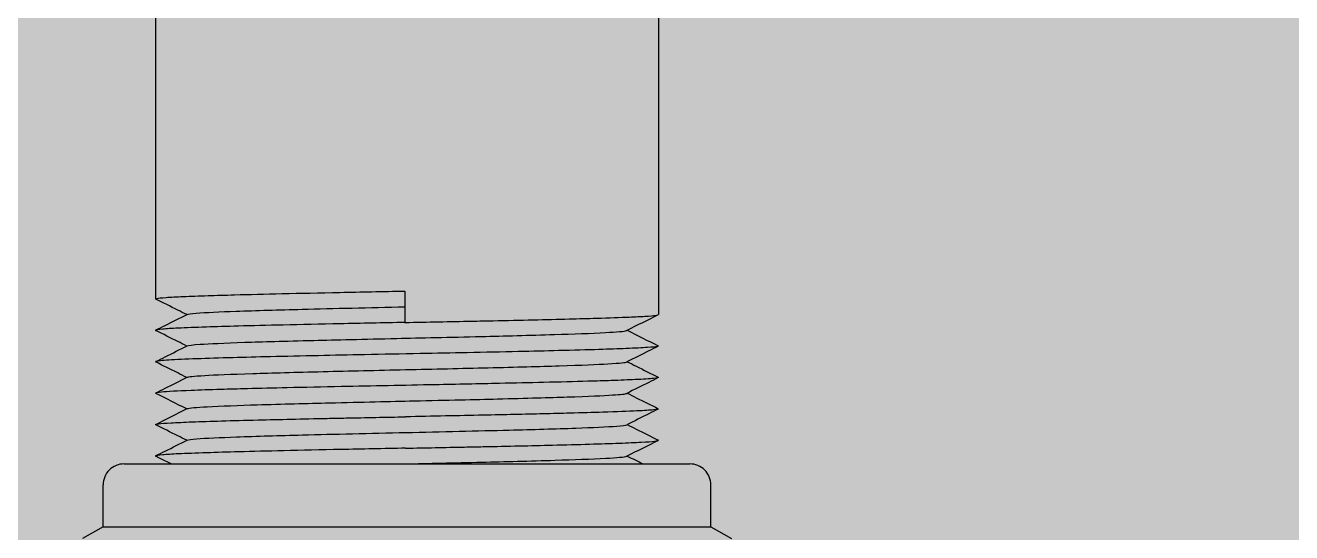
# Model space of a CAD drawing. Header units: millimetres. Extents: x -18489 to 17339, y -1599 to 10961.
# Drawn here: x -16958.81 to -16952.77, y 2578.2 to 2580.62 of the extents above; entities that cross this region are included whole.
import ezdxf

# ---------------------------------------------------------------- set-up
doc = ezdxf.new("R2010")
doc.units = ezdxf.units.MM
for name, color, linetype in [('188K-SM-03-F10-MECH-EQ-Y2257103$0$0 Xref', 8, 'Continuous'), ('188K-SM-03-F10-MECH-EQ-Y2257103$0$M-EQU-FOUNDATION', 8, 'Continuous'), ('188K-SM-03-F10-MECH-EQ-Y2257103$0$Micron CUP L10 HVAC EQU$0$M-MECH-EQU', 136, 'Continuous'), ('188K-SM-03-F10-MECH-EQ-Y2257103$0$Micron CUP L10 HVAC EQU$0$M-PHASE1 AREA', 252, 'Continuous')]:
    doc.layers.add(name, color=color, linetype=linetype)
pattern_1 = [(50, (4473.52, 709.2), (54.6554, -4.78173), [5.715, -62.865]), (355, (4473.52, 709.2), (-10.57303, 57.31705), [4.572, -50.29218]), (100.45144, (4478.076, 708.8), (44.08237, 52.53533), [4.857, -53.42707]), (46.1842, (4473.52, 724.44), (81.32371, -12.6127), [8.5725, -94.2975]), (96.63556, (4480.3, 723.39), (71.22124, 74.22784), [7.2855, -80.14068]), (351.18415, (4473.52, 724.44), (71.22124, 74.22784), [6.858, -75.43792]), (21, (4481.14, 720.63), (45.48432, -30.67956), [5.715, -62.865]), (326, (4481.14, 720.63), (18.54061, 55.25639), [4.572, -50.292]), (71.45144, (4484.93, 718.07), (64.02493, 24.57683), [4.857, -53.42698]), (37.5, (4473.521, 709.2), (0.926581, 25.366512), [0, -49.6824, 0, -51.054, 0, -50.4825]), (7.5, (4473.52, 709.2), (20.0459, 30.054172), [0, -29.1084, 0, -48.5394, 0, -19.2405]), (327.5, (4456.529, 709.2), (40.677179, -1.718623), [0, -19.05, 0, -59.436, 0, -78.867]), (317.5, (4448.91, 709.2), (44.438754, 7.62795), [0, -24.765, 0, -39.4716, 0, -56.007])]

# ---------------------------------------------------------------- blocks, each defined once
blk = doc.blocks.new('188K-SM-03-F10-MECH-EQ-Y2257103$0$Micron CUP L10 HVAC EQU$0$A$C0c53ceb0')
at = {"layer": '188K-SM-03-F10-MECH-EQ-Y2257103$0$Micron CUP L10 HVAC EQU$0$M-PHASE1 AREA'}
for p, q in [((-8150.36569, 16635.58041), (-8150.36569, 16618.9742)), ((-8126.38996, 16635.58041), (-8126.38996, 16618.22511)), ((-8138.47422, 16619.34715), (-8138.47422, 16617.84842)), ((-8138.47423, 16617.84852), (-8138.47422, 16617.84867)), ((-8151.86417, 16611.10519), (-8124.89148, 16611.10519)), ((-8152.86316, 16608.10822), (-8152.86316, 16610.1062)), ((-8123.89249, 16608.10822), (-8123.89249, 16610.1062)), ((-8152.86316, 16608.10822), (-8153.84458, 16607.5416)), ((-8152.86316, 16608.10822), (-8123.89249, 16608.10822)), ((-8123.89249, 16608.10822), (-8122.91107, 16607.5416))]:
    blk.add_line(p, q, dxfattribs=at)
for centre, start, end in [((-8151.86417, 16610.1062), 89.9999656, 180), ((-8124.89148, 16610.1062), 0, 90.0000344)]:
    blk.add_arc(centre, 0.99899, start, end, dxfattribs=at)
for points, knots in [([(-8150.35646, 16618.96491), (-8150.37802, 16618.97578), (-8150.36183, 16618.98671), (-8150.23199, 16619.01334), (-8150.08328, 16619.02872), (-8149.64991, 16619.05851), (-8149.37021, 16619.073), (-8148.69529, 16619.10259), (-8148.3049, 16619.11725), (-8147.47718, 16619.14406), (-8147.05425, 16619.15627), (-8145.90855, 16619.18735), (-8145.14611, 16619.20669), (-8143.45979, 16619.24527), (-8142.53595, 16619.26445), (-8141.07467, 16619.295), (-8140.56567, 16619.30551), (-8139.52883, 16619.32643), (-8139.00196, 16619.33681), (-8138.47422, 16619.34715)], [5.62545465, 5.62545465, 5.62545465, 5.62545465, 5.79127432, 5.79127432, 6.02182442, 6.02182442, 6.24575551, 6.24575551, 6.46344136, 6.46344136, 6.65221482, 6.65221482, 6.93616366, 6.93616366, 7.23558839, 7.23558839, 7.3915807, 7.3915807, 7.55009781, 7.55009781, 7.55009781, 7.55009781]), ([(-8148.87789, 16618.22491), (-8149.02063, 16618.29636), (-8149.16336, 16618.36781), (-8149.65621, 16618.61449), (-8150.00633, 16618.78972), (-8150.35646, 16618.96494)], [0.002407177, 0.002407177, 0.002407177, 0.002407177, 0.050341283, 0.050341283, 0.167916738, 0.167916738, 0.167916738, 0.167916738]), ([(-8148.85657, 16618.23569), (-8148.81386, 16618.25722), (-8148.64641, 16618.27672), (-8147.9878, 16618.32904), (-8147.28181, 16618.36005), (-8145.5803, 16618.42144), (-8144.48466, 16618.45237), (-8142.62629, 16618.50044), (-8141.82821, 16618.51981), (-8140.1736, 16618.55866), (-8139.32432, 16618.57799), (-8138.47422, 16618.59732)], [-1.36107915, -1.36107915, -1.36107915, -1.36107915, -1.20571699, -1.20571699, -0.89578888, -0.89578888, -0.5144441, -0.5144441, -0.25660979, -0.25660979, -0.00124667, -0.00124667, -0.00124667, -0.00124667]), ([(-8138.47423, 16617.84852), (-8138.99882, 16617.83781), (-8139.52318, 16617.82721), (-8140.55415, 16617.80646), (-8141.05915, 16617.79639), (-8142.50691, 16617.76691), (-8143.42209, 16617.74699), (-8145.04467, 16617.70963), (-8145.75942, 16617.69266), (-8146.97238, 16617.66023), (-8147.48501, 16617.64489), (-8148.46979, 16617.61216), (-8148.91892, 16617.59527), (-8149.59592, 16617.56293), (-8149.84445, 16617.54758), (-8150.23242, 16617.51479), (-8150.34589, 16617.49784), (-8150.36759, 16617.47571), (-8150.36511, 16617.47095), (-8150.35558, 16617.46618)], [0.00004681, 0.00004681, 0.00004681, 0.00004681, 0.15762396, 0.15762396, 0.31273274, 0.31273274, 0.6094721, 0.6094721, 0.87563781, 0.87563781, 1.10440734, 1.10440734, 1.37000183, 1.37000183, 1.59937182, 1.59937182, 1.86654941, 1.86654941, 1.93892102, 1.93892102, 1.93892102, 1.93892102]), ([(-8150.35592, 16617.48516), (-8150.20584, 16617.56027), (-8150.05575, 16617.63538), (-8149.55593, 16617.88553), (-8149.20619, 16618.06057), (-8148.85647, 16618.23564)], [0, 0, 0, 0, 0.050400182, 0.050400182, 0.167847868, 0.167847868, 0.167847868, 0.167847868]), ([(-8138.47423, 16617.84852), (-8137.39817, 16617.87027), (-8136.32583, 16617.8909), (-8134.94297, 16617.91953), (-8134.60405, 16617.92672), (-8132.95083, 16617.96221), (-8131.72609, 16617.98904), (-8130.18456, 16618.02962), (-8129.74784, 16618.042), (-8128.7374, 16618.07259), (-8128.21177, 16618.09036), (-8127.48481, 16618.12154), (-8127.23464, 16618.13434), (-8126.79679, 16618.16145), (-8126.62535, 16618.1756), (-8126.43307, 16618.20145), (-8126.38996, 16618.21329), (-8126.38996, 16618.22512)], [0.00003697, 0.00003697, 0.00003697, 0.00003697, 0.32325902, 0.32325902, 0.42994336, 0.42994336, 0.85182297, 0.85182297, 1.0354879, 1.0354879, 1.31340126, 1.31340126, 1.50274692, 1.50274692, 1.72096542, 1.72096542, 1.89739226, 1.89739226, 1.89739226, 1.89739226]), ([(-8148.87733, 16616.72625), (-8149.02005, 16616.7977), (-8149.16278, 16616.86915), (-8149.65552, 16617.1158), (-8150.00555, 16617.291), (-8150.35558, 16617.46618)], [0.002440135, 0.002440135, 0.002440135, 0.002440135, 0.050371292, 0.050371292, 0.167917326, 0.167917326, 0.167917326, 0.167917326]), ([(-8148.85546, 16616.73716), (-8148.80695, 16616.76132), (-8148.59752, 16616.78539), (-8147.80189, 16616.83809), (-8147.12475, 16616.86905), (-8145.29627, 16616.93053), (-8144.2145, 16616.96158), (-8141.77917, 16617.02268), (-8140.44192, 16617.0539), (-8137.74894, 16617.1152), (-8136.34646, 16617.14652), (-8133.77081, 16617.20878), (-8132.52262, 16617.24002), (-8130.47168, 16617.30296), (-8129.5809, 16617.33399), (-8128.38928, 16617.3969), (-8127.99115, 16617.42778), (-8127.90357, 16617.46275), (-8127.90152, 16617.46366), (-8127.89969, 16617.46458)], [-3.7577975, -3.7577975, -3.7577975, -3.7577975, -3.42360411, -3.42360411, -3.03448586, -3.03448586, -2.72419459, -2.72419459, -2.49463986, -2.49463986, -2.33493168, -2.33493168, -2.22407876, -2.22407876, -2.14282623, -2.14282623, -2.07892976, -2.07892976, -2.07722119, -2.07722119, -2.07722119, -2.07722119]), ([(-8126.3996, 16616.73546), (-8126.37659, 16616.72397), (-8126.39613, 16616.71262), (-8126.53843, 16616.68607), (-8126.69002, 16616.67072), (-8127.16324, 16616.63812), (-8127.50584, 16616.62134), (-8128.30315, 16616.58912), (-8128.73656, 16616.57377), (-8129.79748, 16616.54082), (-8130.44221, 16616.52373), (-8131.75143, 16616.49117), (-8132.3973, 16616.47583), (-8133.85268, 16616.4433), (-8134.66751, 16616.42658), (-8136.24151, 16616.39444), (-8136.99258, 16616.37909), (-8138.63811, 16616.34605), (-8139.52865, 16616.32888), (-8141.14979, 16616.29623), (-8141.88175, 16616.2809), (-8143.39687, 16616.24847), (-8144.16741, 16616.23184), (-8145.52457, 16616.19979), (-8146.12017, 16616.18444), (-8147.3148, 16616.15129), (-8147.88968, 16616.13401), (-8148.94534, 16616.09596), (-8149.39841, 16616.07507), (-8149.8971, 16616.04445), (-8150.03353, 16616.0342), (-8150.28376, 16616.00881), (-8150.36022, 16615.99342), (-8150.36601, 16615.97448), (-8150.3629, 16615.97081), (-8150.35557, 16615.96715)], [5.70083123, 5.70083123, 5.70083123, 5.70083123, 5.88182039, 5.88182039, 6.11642107, 6.11642107, 6.38697406, 6.38697406, 6.62229495, 6.62229495, 6.8987304, 6.8987304, 7.13449994, 7.13449994, 7.40531371, 7.40531371, 7.64186697, 7.64186697, 7.92105606, 7.92105606, 8.15788469, 8.15788469, 8.42866991, 8.42866991, 8.66647263, 8.66647263, 8.94877691, 8.94877691, 9.27090371, 9.27090371, 9.43651285, 9.43651285, 9.67573026, 9.67573026, 9.73384373, 9.73384373, 9.73384373, 9.73384373]), ([(-8150.35536, 16615.98643), (-8150.20544, 16616.06146), (-8150.05553, 16616.1365), (-8149.55558, 16616.38673), (-8149.20556, 16616.56194), (-8148.85555, 16616.73716)], [0, 0, 0, 0, 0.050344286, 0.050344286, 0.167890871, 0.167890871, 0.167890871, 0.167890871]), ([(-8126.39952, 16616.71692), (-8126.5496, 16616.64181), (-8126.69968, 16616.5667), (-8127.19966, 16616.31647), (-8127.54955, 16616.14133), (-8127.89944, 16615.96619)], [0, 0, 0, 0, 0.050398301, 0.050398301, 0.167901072, 0.167901072, 0.167901072, 0.167901072]), ([(-8148.87775, 16615.22745), (-8149.02058, 16615.29895), (-8149.16341, 16615.37045), (-8149.65601, 16615.61701), (-8150.00579, 16615.79207), (-8150.35557, 16615.96712)], [0.00241265, 0.00241265, 0.00241265, 0.00241265, 0.050378319, 0.050378319, 0.167838661, 0.167838661, 0.167838661, 0.167838661]), ([(-8148.85613, 16615.23828), (-8148.80672, 16615.26305), (-8148.58008, 16615.29193), (-8147.5325, 16615.35207), (-8146.80054, 16615.38286), (-8144.82603, 16615.44579), (-8143.69966, 16615.47641), (-8141.1318, 16615.53956), (-8139.79084, 16615.5701), (-8137.10539, 16615.63117), (-8135.76092, 16615.66171), (-8133.17913, 16615.72486), (-8132.04235, 16615.75548), (-8130.04205, 16615.81841), (-8129.29446, 16615.8492), (-8128.18897, 16615.91075), (-8127.95029, 16615.94072), (-8127.89944, 16615.96619)], [-6.917547428, -6.917547428, -6.917547428, -6.917547428, -6.838534939, -6.838534939, -6.772081017, -6.772081017, -6.715985155, -6.715985155, -6.663464425, -6.663464425, -6.610943695, -6.610943695, -6.554847832, -6.554847832, -6.48839391, -6.48839391, -6.405953774, -6.405953774, -6.405953774, -6.405953774]), ([(-8127.87784, 16615.977), (-8127.73502, 16615.90551), (-8127.59219, 16615.83402), (-8127.09957, 16615.58745), (-8126.74978, 16615.41238), (-8126.39998, 16615.23732)], [0.002407625, 0.002407625, 0.002407625, 0.002407625, 0.050371862, 0.050371862, 0.167838355, 0.167838355, 0.167838355, 0.167838355]), ([(-8126.39997, 16615.23731), (-8126.36158, 16615.21812), (-8126.43968, 16615.19846), (-8126.81711, 16615.16107), (-8127.10635, 16615.14313), (-8127.81448, 16615.1092), (-8128.199, 16615.0938), (-8128.98052, 16615.06737), (-8129.35177, 16615.05613), (-8130.38786, 16615.02652), (-8131.09762, 16615.00788), (-8132.52913, 16614.97396), (-8133.23497, 16614.95868), (-8134.95319, 16614.92186), (-8135.98637, 16614.90031), (-8137.77901, 16614.86483), (-8138.52524, 16614.85029), (-8140.02509, 16614.8201), (-8140.77513, 16614.80473), (-8142.40254, 16614.77137), (-8143.26659, 16614.75338), (-8144.75301, 16614.71941), (-8145.38773, 16614.704), (-8146.42972, 16614.67743), (-8146.8554, 16614.66604), (-8147.78038, 16614.63871), (-8148.25345, 16614.62265), (-8149.32479, 16614.58098), (-8149.80431, 16614.55613), (-8150.24982, 16614.51453), (-8150.34368, 16614.49906), (-8150.36794, 16614.4789), (-8150.36596, 16614.47398), (-8150.35607, 16614.46903)], [13.58909212, 13.58909212, 13.58909212, 13.58909212, 13.89208438, 13.89208438, 14.18303967, 14.18303967, 14.42131428, 14.42131428, 14.60206032, 14.60206032, 14.88749749, 14.88749749, 15.13512991, 15.13512991, 15.46450384, 15.46450384, 15.69655848, 15.69655848, 15.93175735, 15.93175735, 16.21978798, 16.21978798, 16.45515511, 16.45515511, 16.63598304, 16.63598304, 16.87964521, 16.87964521, 17.27873114, 17.27873114, 17.51790132, 17.51790132, 17.59536916, 17.59536916, 17.59536916, 17.59536916]), ([(-8150.35611, 16614.48751), (-8150.20605, 16614.56261), (-8150.05599, 16614.63771), (-8149.55598, 16614.88796), (-8149.20604, 16615.06312), (-8148.85611, 16615.23829)], [0, 0, 0, 0, 0.050393429, 0.050393429, 0.16790986, 0.16790986, 0.16790986, 0.16790986]), ([(-8126.40023, 16615.21809), (-8126.55015, 16615.14306), (-8126.70006, 16615.06803), (-8127.20003, 16614.81778), (-8127.55008, 16614.64256), (-8127.90013, 16614.46733)], [0, 0, 0, 0, 0.050343498, 0.050343498, 0.167899289, 0.167899289, 0.167899289, 0.167899289]), ([(-8148.85606, 16613.73987), (-8148.78837, 16613.77376), (-8148.40915, 16613.80449), (-8147.25331, 16613.86728), (-8146.37695, 16613.89831), (-8144.3511, 16613.96125), (-8143.11159, 16613.99249), (-8140.54862, 16614.05475), (-8139.14774, 16614.08607), (-8136.45338, 16614.14737), (-8135.11063, 16614.17859), (-8132.6603, 16614.23969), (-8131.56686, 16614.27074), (-8129.71185, 16614.33222), (-8129.01853, 16614.36318), (-8128.1769, 16614.41696), (-8127.9508, 16614.44208), (-8127.90018, 16614.46733)], [-11.24772226, -11.24772226, -11.24772226, -11.24772226, -11.18410262, -11.18410262, -11.10285009, -11.10285009, -10.99199717, -10.99199717, -10.83228899, -10.83228899, -10.60273426, -10.60273426, -10.29244299, -10.29244299, -9.90332474, -9.90332474, -9.55431889, -9.55431889, -9.55431889, -9.55431889]), ([(-8127.87833, 16614.47824), (-8127.73559, 16614.40678), (-8127.59285, 16614.33532), (-8127.10012, 16614.08868), (-8126.75013, 16613.9135), (-8126.40014, 16613.73833)], [0.002440174, 0.002440174, 0.002440174, 0.002440174, 0.050377423, 0.050377423, 0.167910423, 0.167910423, 0.167910423, 0.167910423]), ([(-8126.40014, 16613.73833), (-8126.39385, 16613.73519), (-8126.39062, 16613.73205), (-8126.38966, 16613.71309), (-8126.46739, 16613.69782), (-8126.79505, 16613.66465), (-8127.06396, 16613.64665), (-8127.84243, 16613.60838), (-8128.38313, 16613.58847), (-8129.5077, 16613.55241), (-8130.03904, 16613.53703), (-8131.01395, 16613.51175), (-8131.43193, 16613.50163), (-8132.76138, 16613.47036), (-8133.72898, 16613.44863), (-8135.33091, 16613.41532), (-8135.93604, 16613.40329), (-8137.17481, 16613.37846), (-8137.80866, 16613.36565), (-8138.44209, 16613.35272)], [21.38464745, 21.38464745, 21.38464745, 21.38464745, 21.4333712, 21.4333712, 21.67975974, 21.67975974, 21.95503343, 21.95503343, 22.27819626, 22.27819626, 22.51453548, 22.51453548, 22.67623701, 22.67623701, 23.00713978, 23.00713978, 23.20033932, 23.20033932, 23.39786555, 23.39786555, 23.39786555, 23.39786555]), ([(-8126.39982, 16613.71925), (-8126.54989, 16613.64415), (-8126.69996, 16613.56905), (-8127.19977, 16613.3189), (-8127.5495, 16613.14386), (-8127.89923, 16612.96879)], [0, 0, 0, 0, 0.050394965, 0.050394965, 0.167841987, 0.167841987, 0.167841987, 0.167841987]), ([(-8150.356, 16612.97015), (-8150.35697, 16612.97063), (-8150.35786, 16612.97112), (-8150.38469, 16612.98699), (-8150.33565, 16613.0025), (-8150.08843, 16613.03325), (-8149.89066, 16613.04852), (-8149.35346, 16613.07935), (-8149.01477, 16613.09497), (-8148.20526, 16613.12587), (-8147.73825, 16613.1411), (-8146.68938, 16613.1719), (-8146.10783, 16613.18758), (-8144.47446, 16613.22801), (-8143.35701, 16613.25237), (-8141.87866, 16613.28359), (-8141.5759, 16613.28993), (-8140.34559, 16613.31528), (-8139.39407, 16613.33402), (-8138.44209, 16613.35272)], [5.63442903, 5.63442903, 5.63442903, 5.63442903, 5.64180585, 5.64180585, 5.87540034, 5.87540034, 6.10951243, 6.10951243, 6.34463089, 6.34463089, 6.57787153, 6.57787153, 6.81343272, 6.81343272, 7.18759455, 7.18759455, 7.28250101, 7.28250101, 7.5687502, 7.5687502, 7.5687502, 7.5687502]), ([(-8148.87789, 16612.23035), (-8149.02062, 16612.30179), (-8149.16335, 16612.37324), (-8149.65605, 16612.61985), (-8150.00602, 16612.795), (-8150.356, 16612.97015)], [0.002408094, 0.002408094, 0.002408094, 0.002408094, 0.05034083, 0.05034083, 0.167866644, 0.167866644, 0.167866644, 0.167866644]), ([(-8138.43406, 16612.60367), (-8137.57992, 16612.6231), (-8136.72508, 16612.64252), (-8135.06102, 16612.68146), (-8134.25877, 16612.70083), (-8132.38706, 16612.7489), (-8131.28012, 16612.77983), (-8129.55067, 16612.84122), (-8128.82869, 16612.87223), (-8128.12937, 16612.9254), (-8127.94439, 16612.94596), (-8127.89915, 16612.96875)], [-13.32688913, -13.32688913, -13.32688913, -13.32688913, -13.07032001, -13.07032001, -12.81248475, -12.81248475, -12.43113997, -12.43113997, -12.12121186, -12.12121186, -11.95826715, -11.95826715, -11.95826715, -11.95826715]), ([(-8127.87778, 16612.97953), (-8127.73507, 16612.90809), (-8127.59235, 16612.83665), (-8127.09966, 16612.59005), (-8126.74968, 16612.41489), (-8126.3997, 16612.23974)], [0.00241188, 0.00241188, 0.00241188, 0.00241188, 0.050339409, 0.050339409, 0.167867119, 0.167867119, 0.167867119, 0.167867119]), ([(-8148.85656, 16612.24112), (-8148.81334, 16612.2629), (-8148.64246, 16612.28262), (-8147.97577, 16612.33511), (-8147.26657, 16612.36612), (-8145.55945, 16612.42751), (-8144.46153, 16612.45844), (-8142.60047, 16612.50651), (-8141.80154, 16612.52588), (-8140.1419, 16612.56482), (-8139.28818, 16612.58424), (-8138.43406, 16612.60367)], [-1.36260444, -1.36260444, -1.36260444, -1.36260444, -1.20571886, -1.20571886, -0.89579076, -0.89579076, -0.51444599, -0.51444599, -0.25661073, -0.25661073, -0.00004161, -0.00004161, -0.00004161, -0.00004161]), ([(-8138.44209, 16611.85462), (-8138.96708, 16611.84387), (-8139.49191, 16611.83326), (-8140.52396, 16611.8125), (-8141.02956, 16611.80243), (-8142.47917, 16611.77293), (-8143.39578, 16611.753), (-8145.01852, 16611.71568), (-8145.73233, 16611.69876), (-8146.94657, 16611.6664), (-8147.46097, 16611.65105), (-8148.45183, 16611.61825), (-8148.90473, 16611.60129), (-8149.58642, 16611.56888), (-8149.8365, 16611.55353), (-8150.22699, 16611.52083), (-8150.34229, 16611.50396), (-8150.36783, 16611.48166), (-8150.36563, 16611.47664), (-8150.35557, 16611.4716)], [0.00004101, 0.00004101, 0.00004101, 0.00004101, 0.15773222, 0.15773222, 0.31294243, 0.31294243, 0.60984511, 0.60984511, 0.87515564, 0.87515564, 1.10395556, 1.10395556, 1.37060101, 1.37060101, 1.59994644, 1.59994644, 1.8658588, 1.8658588, 1.94222763, 1.94222763, 1.94222763, 1.94222763]), ([(-8150.35591, 16611.4906), (-8150.20582, 16611.5657), (-8150.05574, 16611.64081), (-8149.55592, 16611.89096), (-8149.20619, 16612.06601), (-8148.85646, 16612.24107)], [0, 0, 0, 0, 0.050399283, 0.050399283, 0.167846565, 0.167846565, 0.167846565, 0.167846565]), ([(-8138.44209, 16611.85462), (-8137.50017, 16611.87312), (-8136.55754, 16611.89166), (-8135.33646, 16611.91673), (-8135.03594, 16611.923), (-8133.56644, 16611.9539), (-8132.45206, 16611.97802), (-8130.80936, 16612.01814), (-8130.21953, 16612.03381), (-8129.15065, 16612.06463), (-8128.67251, 16612.07987), (-8127.84052, 16612.11073), (-8127.49018, 16612.12633), (-8126.92738, 16612.15717), (-8126.71624, 16612.17244), (-8126.44251, 16612.20314), (-8126.37973, 16612.21861), (-8126.39319, 16612.2359), (-8126.39586, 16612.23782), (-8126.3997, 16612.23974)], [0.00002225, 0.00002225, 0.00002225, 0.00002225, 0.28294007, 0.28294007, 0.37670993, 0.37670993, 0.7467554, 0.7467554, 0.98192751, 0.98192751, 1.21513107, 1.21513107, 1.44957095, 1.44957095, 1.68346537, 1.68346537, 1.91593841, 1.91593841, 1.94508531, 1.94508531, 1.94508531, 1.94508531]), ([(-8138.42709, 16611.10517), (-8137.39192, 16611.12865), (-8136.14132, 16611.15688), (-8133.74539, 16611.21485), (-8132.49892, 16611.24609), (-8130.45297, 16611.30903), (-8129.56506, 16611.34005), (-8128.38013, 16611.40297), (-8127.98557, 16611.43385), (-8127.90261, 16611.46861), (-8127.90107, 16611.46931), (-8127.89967, 16611.47001)], [-2.476006906, -2.476006906, -2.476006906, -2.476006906, -2.33493353, -2.33493353, -2.224080613, -2.224080613, -2.142828084, -2.142828084, -2.078931614, -2.078931614, -2.077619707, -2.077619707, -2.077619707, -2.077619707])]:
    blk.add_open_spline(points, degree=3, knots=knots, dxfattribs=at)
for points in [[(-8126.39969, 16618.21537), (-8126.8997, 16617.96513), (-8127.3997, 16617.71487), (-8127.89969, 16617.46458)], [(-8127.87804, 16617.47541), (-8127.38525, 16617.22873), (-8126.89244, 16616.98206), (-8126.39962, 16616.73542)], [(-8148.87767, 16613.72905), (-8149.37046, 16613.97574), (-8149.86326, 16614.22239), (-8150.35607, 16614.46903)], [(-8150.3559, 16612.98917), (-8149.85594, 16613.23938), (-8149.35599, 16613.48961), (-8148.85606, 16613.73987)], [(-8126.3998, 16612.22073), (-8126.89977, 16611.97051), (-8127.39973, 16611.72028), (-8127.89967, 16611.47001)], [(-8149.62349, 16611.10519), (-8149.86751, 16611.22733), (-8150.11154, 16611.34947), (-8150.35557, 16611.4716)], [(-8127.87803, 16611.48084), (-8127.62787, 16611.35562), (-8127.37771, 16611.2304), (-8127.12755, 16611.10519)]]:
    blk.add_open_spline(points, degree=3, dxfattribs=at)
blk = doc.blocks.new('188K-SM-03-F10-MECH-EQ-Y2257103$0$Micron CUP L10 HVAC EQU')
at = {"layer": '188K-SM-03-F10-MECH-EQ-Y2257103$0$Micron CUP L10 HVAC EQU$0$M-MECH-EQU'}
blk.add_blockref('188K-SM-03-F10-MECH-EQ-Y2257103$0$Micron CUP L10 HVAC EQU$0$A$C0c53ceb0', (-206166.7, 2082.176), dxfattribs=at)
blk = doc.blocks.new('188K-SM-03-F10-MECH-EQ-Y2257103')
at = {"layer": '188K-SM-03-F10-MECH-EQ-Y2257103$0$M-EQU-FOUNDATION'}
h = blk.add_hatch(dxfattribs=at)
h.set_pattern_fill('AR-CONC', color=256, scale=0.3)
h.set_pattern_definition(pattern_1)
h.paths.add_polyline_path([(-17043.1486, 4192.4586), (-16393.1486, 4192.4586), (-16393.1486, 1372.4586), (-17043.1486, 1372.4586)], flags=16)
h.paths.add_polyline_path([(-17048.1486, 4197.4586), (-16388.1486, 4197.4586), (-16388.1486, 1367.4586), (-17048.1486, 1367.4586)])
h = blk.add_hatch(dxfattribs=at)
h.set_pattern_fill('AR-CONC', color=256, scale=0.3)
h.set_pattern_definition(pattern_1)
h.paths.add_polyline_path([(-17033.1486, 4182.4586), (-16403.1486, 4182.4586), (-16403.1486, 1382.4586), (-17033.1486, 1382.4586)])
at = {"layer": '188K-SM-03-F10-MECH-EQ-Y2257103$0$0 Xref', "xscale": 0.1, "yscale": 0.1, "zscale": 0.1}
blk.add_blockref('188K-SM-03-F10-MECH-EQ-Y2257103$0$Micron CUP L10 HVAC EQU', (4473.5214, 709.1992), dxfattribs=at)

msp = doc.modelspace()

# ---------------------------------------------------------------- block references
msp.add_blockref('188K-SM-03-F10-MECH-EQ-Y2257103', (0, 0))

doc.saveas('drawing.dxf')
